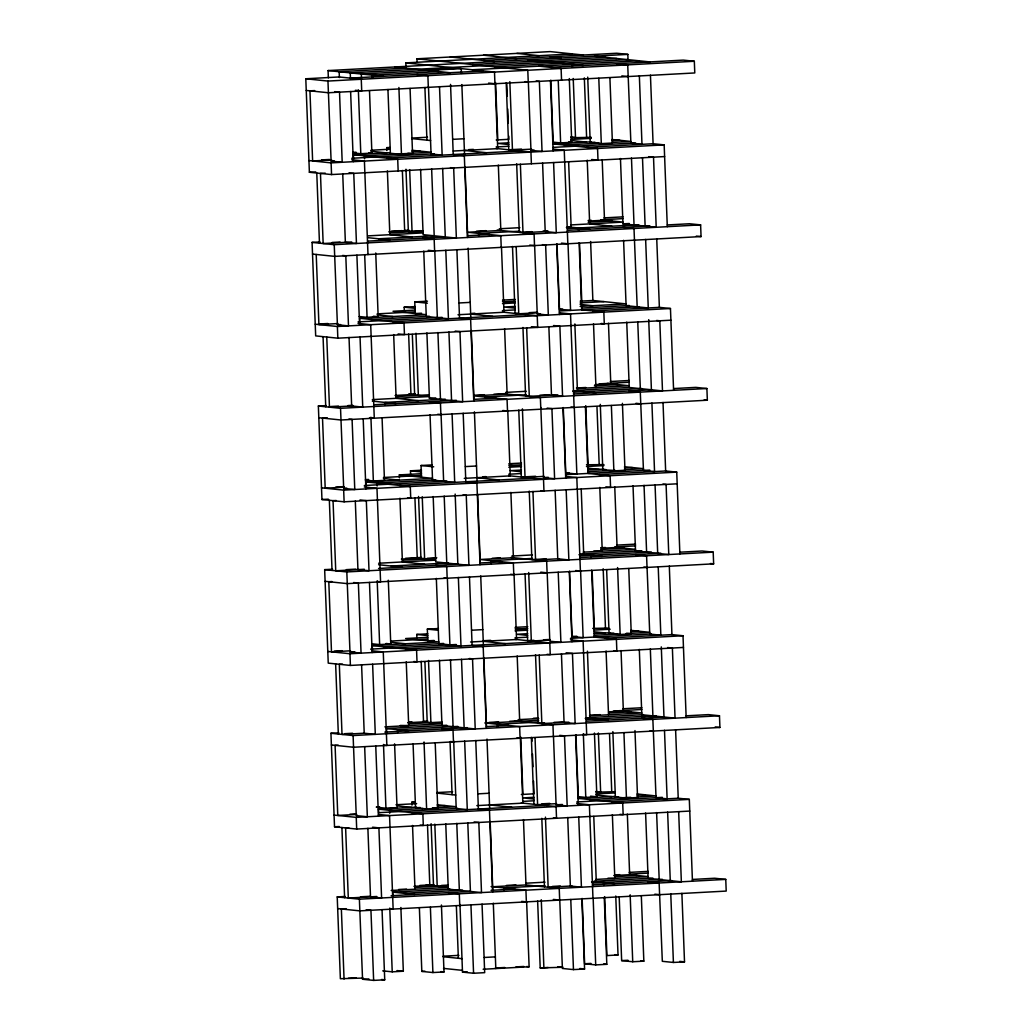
<?xml version="1.0" encoding="UTF-8"?>
<svg xmlns="http://www.w3.org/2000/svg" width="1032" height="1032" viewBox="0 0 1032 1032"><rect width="100%" height="100%" fill="white"/><g stroke="black" fill="none" stroke-linecap="round" stroke-linejoin="round"><path stroke-width="1.5" d="M417.083 61.714L416.98 58.798L550.198 51.6L583.454 55.044M406.002 67.273L405.834 62.888L572.36 53.896M483.531 60.437L616.749 53.238L627.83 54.386L628.062 60.23M328.357 77.89L328.073 70.576L627.83 54.386M405.77 68.125L339.167 71.724L339.386 77.568M472.385 64.526L605.616 57.328M616.697 58.476L350.248 72.872L350.467 78.716M424.242 70.034L457.55 68.241M494.547 66.822L627.779 59.624M664.608 156.567L331.556 174.563L309.381 172.267L305.795 78.767L339.102 76.961L361.264 79.258L361.716 90.945L355.382 90.287M439.026 71.569L372.41 75.168L372.513 78.084M472.321 69.763L638.86 60.772M350.183 78.109L483.402 70.911M550.017 67.312L683.249 60.114L694.33 61.262L694.781 72.95L328.408 92.751L306.246 90.455M305.795 78.767L327.957 81.064L694.33 61.262M314.695 90.584L309.935 90.842L312.632 160.966L331.659 159.934M411.639 138.082L427.506 137.23M452.842 139.346L463.936 138.752M496.211 139.991L508.892 139.307L508.776 136.121M386.871 150.569L386.755 147.653L389.928 147.473M570.735 137.708L591.336 137.346M370.875 150.246L389.903 149.227M508.853 142.803L497.759 143.396L508.841 144.544M570.709 139.449L591.323 138.34M352.88 152.388L356.053 152.22M352.88 152.891L360.8 153.704L371.894 153.11L369.508 90.945M552.713 142.094L560.634 142.906L571.728 142.313L569.29 78.561M353.55 159.07L353.383 154.684L389.864 152.71M412.065 151.511L419.998 151.085M496.121 146.97L508.815 146.286M550.778 80.135L553.229 143.887L591.284 141.835M611.912 140.726L619.832 140.287M587.711 77.129L590.227 142.468L594.987 142.222M468.618 149.627L473.378 149.369M453.28 151.033L497.695 148.634L495.179 83.295M564.311 145.035L599.192 143.151M611.886 142.468L630.913 141.436L611.924 139.475M387.942 89.526L390.38 153.265L401.474 154.413L412.568 153.82L410.065 88.468M590.227 142.468L601.308 143.616L612.415 143.022L609.899 77.671M321.623 159.895L329.556 159.47M351.757 158.27L434.227 153.807M521.47 149.098L508.776 149.782L506.209 82.844M553.178 147.382L635.66 142.932M531.506 149.137L512.465 150.169L509.834 81.631M327.957 81.064L331.117 161.121L334.291 160.953M386.626 158.128L519.857 150.93M528.332 81.799L530.964 150.324L534.137 150.156M586.473 147.331L653.088 143.732L664.169 144.88L667.304 226.692M308.942 160.579L331.104 162.875L664.169 144.88M309.381 172.267L315.728 171.918M325.222 173.157L320.462 173.415L323.158 243.539L351.706 241.991M604.004 217.894L623.044 216.862M391.463 231.116L399.397 230.691M404.144 230.433L408.904 230.175M588.124 220.5L591.297 220.332M623.018 218.616L600.817 219.816L622.98 222.099L570.644 224.937M388.806 231.852L404.673 230.987L402.351 170.422M588.653 221.054L604.507 220.19L602.185 159.625M421.056 230.691L408.362 231.374L405.976 169.222M389.851 232.948L423.159 231.155M588.111 222.241L611.899 220.964M367.637 235.902L423.146 232.897L400.984 230.613M499.269 228.794L519.883 227.672M476.526 231.181L486.046 230.665M620.451 158.502L622.954 223.854L629.301 223.505M566.387 227.492L571.148 227.234L568.632 161.882M670.903 320.191L337.838 338.186L315.676 335.89L312.077 242.391L320.01 241.965M378.692 238.792L434.201 235.799L431.634 168.861M519.844 231.168L478.616 233.4L478.719 236.315M567.432 228.601L638.795 224.744M332.162 242.468L340.083 242.043M531.996 231.671L519.302 232.355L516.671 163.83M543.09 231.078L547.85 230.82M367.573 241.14L445.282 236.934L442.651 168.41M467.483 235.735L489.697 234.535M546.792 231.452L523.005 232.742L520.373 164.204M567.407 230.342L649.876 225.892M667.33 224.95L689.531 223.75L700.612 224.886L701.063 236.573L334.69 256.375L312.528 254.078M312.077 242.391L334.239 244.687L700.612 224.886M421.546 313.225L415.199 313.573L414.748 301.886L427.442 301.189M502.532 300.119L515.226 299.435M459.124 302.969L470.218 302.376M404.351 311.561L404.183 307.188L415.277 306.581M504.106 301.783L515.2 301.189M502.494 303.614L515.187 302.931L502.52 301.615M415.238 310.077L393.037 311.277L426.281 314.708L359.678 318.308L359.846 322.694M580.19 301.163L592.871 300.48L626.127 303.911L580.126 306.401M377.157 313.883L415.225 311.819M515.136 306.427L504.042 307.02L515.123 308.168M580.165 302.905L603.965 301.628M359.162 316.514L367.082 317.327L378.176 316.734L375.738 252.982M502.416 310.606L515.097 309.91M471.74 313.418L474.913 313.251M370.759 319.456L429.441 316.295M457.989 314.747L503.977 312.257L501.475 246.919M556.983 243.913L559.486 309.265L562.659 309.097M581.7 308.065L629.275 305.498M318.398 324.035L327.905 323.519M358.04 321.894L442.109 317.353M518.232 313.238L515.058 313.406L512.491 246.467M529.339 312.632L537.259 312.206M559.473 311.006L638.769 306.723M337.954 323.558L318.914 324.59L316.218 254.465M537.788 312.76L518.761 313.793L516.181 246.854M334.239 244.687L337.412 324.757L340.573 324.577M392.921 321.752L526.139 314.554M534.615 245.423L537.246 313.96L540.42 313.78M592.755 310.954L659.371 307.355L670.452 308.504L673.599 390.315M315.224 324.203L337.387 326.499L670.452 308.504M610.299 381.517L629.327 380.486M408.853 394.147L415.199 393.811M599.166 383.865L629.301 382.24M395.101 395.475L410.955 394.611L408.633 334.058M594.935 384.678L610.789 383.814L608.467 323.261M396.146 396.585L429.441 394.779M594.393 385.865L618.181 384.588M576.411 388.006L585.918 387.49M372.333 399.616L429.428 396.533L408.491 394.366M505.551 392.418L526.178 391.296M576.927 388.561L629.262 385.736L607.1 383.44M474.875 395.23L484.395 394.714M493.915 394.211L503.423 393.695L540.368 397.513L540.82 409.201M426.9 332.923L429.402 398.275L435.749 397.926M576.901 390.302L629.249 387.477L662.492 390.922L659.796 320.784L656.636 320.462M572.67 391.115L577.43 390.857L574.863 323.919M677.186 483.815L344.12 501.81L321.958 499.514L318.359 406.015L326.293 405.589M445.243 399.165L384.975 402.416L385.091 405.344M484.898 397.023L526.139 394.792M573.715 392.225L641.917 388.535M330.511 406.531L338.444 406.092M347.952 405.576L352.712 405.331M528.758 395.811L525.598 395.991L522.953 327.454M539.865 395.217L549.385 394.701M353.241 405.873L329.453 407.163L326.757 337.038M373.855 404.763L456.325 400.313M473.778 399.371L495.979 398.171M557.835 394.83L529.287 396.365L526.655 327.841M573.689 393.966L651.411 389.773L648.715 319.649M673.612 388.574L695.813 387.374L706.894 388.522L707.346 400.21L340.973 419.998L318.811 417.702M318.359 406.015L340.534 408.311L706.894 388.522M327.26 417.831L322.513 418.089L325.196 488.213L344.237 487.181M421.495 477.197L421.043 465.509L432.137 464.903M508.815 463.755L521.508 463.058M465.406 466.593L476.513 466M410.633 475.184L410.465 470.811L421.572 470.205M510.388 465.406L521.482 464.813M508.776 467.238L521.47 466.554L508.802 465.251M399.436 477.816L399.32 474.901L421.533 473.701M586.473 464.787L603.913 464.594M383.44 477.506L421.507 475.442M521.431 470.05L510.324 470.644L521.405 471.792M586.46 466.541L603.901 465.587M365.457 479.635L368.63 479.467M365.444 480.138L373.365 480.951L384.472 480.357L382.085 418.205M366.063 484.859L365.96 481.944L432.576 478.345L399.32 474.901M508.699 474.23L521.392 473.546M587.995 469.947L603.862 469.083M624.476 467.973L632.41 467.548M600.289 404.376L602.791 469.728L605.965 469.547M482.783 476.784L485.956 476.616M435.723 479.919L377.041 483.079L377.157 486.007M464.271 478.371L510.26 475.881L507.757 410.543M563.266 407.55L565.781 472.888L568.942 472.721M587.982 471.688L614.943 470.231M624.463 469.715L643.491 468.683L624.489 466.722M602.791 469.728L613.872 470.876L624.979 470.27L622.412 403.331M335.787 487.065L343.708 486.627M364.335 485.517L446.804 481.067M535.621 476.268L521.341 477.029L518.774 410.091M565.755 474.63L649.812 470.089M544.07 476.384L525.043 477.416L522.411 408.878M340.534 408.311L343.695 488.381L346.868 488.2M399.203 485.375L532.435 478.177M540.832 407.459L543.529 477.584L548.289 477.326M599.037 474.578L665.653 470.979L676.734 472.127L679.882 553.939M321.507 487.826L343.669 490.123L676.734 472.127M321.958 499.514L328.305 499.178M336.213 500.494L333.039 500.662L335.735 570.786L364.283 569.251M616.581 545.141L635.609 544.122M405.615 558.286L421.482 557.435M600.701 547.747L605.462 547.489M614.969 546.973L635.596 545.863M401.383 559.099L417.238 558.248L414.916 497.682M601.217 548.302L617.084 547.45L614.75 486.885M424.113 558.454L420.94 558.622L418.553 496.469M427.287 558.286L436.794 557.77M402.428 560.208L435.736 558.402M600.676 549.488L624.463 548.211M593.787 551.024L602.249 551.153L599.798 487.401M378.615 563.24L435.71 560.157L413.548 557.861M511.846 556.042L532.46 554.919M583.209 552.185L635.557 549.359L614.969 547.231M492.264 558.26L500.197 557.835M641.878 550.753L580.023 554.107L602.185 556.39M578.952 554.739L583.712 554.481L581.21 489.142M683.468 647.438L350.403 665.434L328.24 663.137L324.654 569.638L332.588 569.212M391.27 566.039L448.365 562.956M532.422 558.415L491.18 560.647L491.297 563.562M579.997 555.848L651.373 551.991M346.313 569.638L355.834 569.122M546.147 558.841L531.88 559.615L529.248 491.077M378.55 568.477L457.86 564.194L455.164 494.07M480.061 562.995L502.262 561.795M559.357 558.712L535.569 559.989L532.938 491.464M579.984 557.59L660.867 553.229M679.894 552.197L702.108 550.998L713.189 552.146L713.641 563.833L347.268 583.622L325.106 581.326M324.654 569.638L346.817 571.934L713.189 552.146M331.969 581.545L328.795 581.713L331.491 651.837L350.519 650.805M434.124 640.472L427.777 640.82L427.325 629.133L438.432 628.527M515.11 627.379L527.791 626.695M471.688 630.23L482.795 629.623M416.915 638.821L416.747 634.435L427.854 633.829M516.671 629.03L527.778 628.436M515.071 630.862L527.752 630.178L515.084 628.875M427.816 637.325L405.615 638.524L438.858 641.968L372.242 645.568L372.41 649.941M592.755 628.411L608.609 628.062M391.322 641.04L427.79 639.066M527.713 633.674L516.606 634.28L527.687 635.415M594.329 630.075L610.183 629.223M371.739 643.762L379.647 644.587L390.754 643.981L388.303 580.229M514.981 637.853L527.675 637.17M594.29 633.571L610.144 632.706M630.758 631.597L638.692 631.171M606.635 569.6L609.086 633.351L613.834 633.093M482.718 640.756L490.652 640.33M383.323 646.716L443.592 643.452M470.553 641.994L516.555 639.518L514.039 574.166M569.548 571.173L572.063 636.512L576.823 636.254M594.264 635.312L618.052 634.022M625.985 633.596L649.773 632.319L630.784 630.346M609.086 633.351L620.168 634.499L631.262 633.893L628.759 568.555M334.136 651.115L342.069 650.689M370.617 649.141L456.26 644.51M533.983 640.317L527.636 640.653L525.056 573.727M543.49 639.801L549.837 639.453M570.451 638.344L651.347 633.971M550.353 640.008L531.325 641.04L528.694 572.515M346.817 571.934L349.977 652.005L354.737 651.747M405.486 648.999L538.717 641.801M605.332 638.202L671.935 634.603L683.016 635.751L686.164 717.562M327.789 651.45L349.964 653.746L683.016 635.751M342.495 664.118L339.322 664.286L342.018 734.41L364.219 733.21L375.3 734.358L372.617 664.234M622.864 708.765L641.904 707.746M408.737 722.09L411.91 721.91M423.004 721.316L427.764 721.058M613.331 711.035L641.878 709.487M407.666 722.722L423.533 721.871L421.198 661.306M609.099 711.848L623.367 711.074L621.045 650.508M408.711 723.832L442.018 722.026M608.545 713.035L630.758 711.835M400.235 725.457L408.698 725.573L406.247 661.822M533.467 718.259L538.227 718.001M590.562 715.163L600.082 714.66M384.897 726.863L441.993 723.78L423.004 721.807M518.129 719.665L538.743 718.556M589.504 715.808L641.84 712.983L619.677 710.687M489.039 722.4L498.559 721.884M509.653 721.291L516 720.942M386.639 732.901L386.471 728.528L446.74 725.264M486.382 723.122L538.73 720.297M589.478 717.55L643.4 714.647M585.247 718.362L589.994 718.104L587.427 651.166M689.763 811.062L356.698 829.057L334.523 826.774L330.937 733.275L338.87 732.836M457.821 726.412L397.552 729.676L397.668 732.591M538.704 722.039L497.476 724.271L497.579 727.199M586.292 719.472L656.068 715.705M344.675 733.688L352.596 733.262M544.509 722.89L538.162 723.239L535.531 654.701M554.029 722.374L563.537 721.871M384.846 732.101L467.315 727.65M486.343 726.618L508.557 725.419M568.826 722.168L541.852 723.613L539.22 655.088M586.266 721.213L663.976 717.021L661.293 646.896M686.19 715.821L708.391 714.621L719.472 715.769L719.923 727.457L353.55 747.245L331.388 744.962M330.937 733.275L353.099 735.558L719.472 715.769M338.251 745.168L335.077 745.336L337.774 815.461L356.801 814.442M436.781 792.589L452.648 791.725M477.984 793.853L489.078 793.247M521.353 794.498L534.034 793.802L533.544 781.056M412.013 805.076L411.897 802.148L415.07 801.98M595.877 792.215L614.904 791.686M396.017 804.754L416.631 803.644M533.995 797.297L522.902 797.904L533.983 799.052M595.851 793.956L614.891 792.924M376.435 806.972L379.608 806.805M376.435 807.23L385.942 808.211L397.036 807.604L394.585 743.853M577.856 796.588L585.776 797.413L596.883 796.807L594.432 733.055M378.641 812.107L378.525 809.191L416.593 807.127M437.207 806.018L445.14 805.592M522.863 801.387L533.957 800.793M575.92 734.642L578.372 798.394L614.84 796.42M637.054 795.221L644.974 794.795M413.084 744.02L415.535 807.772L420.282 807.514M612.853 731.636L615.369 796.975L618.542 796.807M422.914 808.533L389.606 810.339L389.722 813.255M432.434 808.017L456.221 806.74L437.22 804.767M476.836 805.618L522.837 803.141L520.322 737.79M589.453 799.542L630.681 797.31M637.028 796.975L656.068 795.943L637.067 793.969M415.535 807.772L426.616 808.92L437.71 808.314L435.207 742.976M615.369 796.975L626.45 798.123L637.557 797.517L634.977 730.579M349.938 814.222L356.285 813.887M378.486 812.687L457.795 808.391M541.852 803.851L549.785 803.425M576.746 801.967L662.389 797.349M556.648 803.644L537.607 804.663L535.04 737.725M411.781 812.623L544.999 805.437M553.475 736.306L556.106 804.831L562.453 804.483M611.615 801.838L678.23 798.239L689.312 799.374L692.446 881.186M334.084 815.087L356.246 817.37L689.312 799.374M334.523 826.774L339.283 826.516M348.777 827.741L345.617 827.909L348.3 898.046L376.848 896.498M629.146 872.401L648.186 871.369M419.779 885.456L434.046 884.682M614.853 874.917L619.613 874.659M629.133 874.143L648.16 873.111M413.961 886.346L429.815 885.495L427.493 824.929M613.795 875.549L629.649 874.697L627.327 814.132M441.438 885.443L447.785 885.108M414.993 887.456L448.301 885.662M614.84 876.658L637.041 875.458M398.597 889.507L406.531 889.081M607.951 878.193L614.814 878.4L612.363 814.661M391.192 890.487L448.288 887.404L426.126 885.108M525.998 883.198L545.038 882.179M595.787 879.432L648.122 876.607L629.12 874.646M506.428 885.43L515.936 884.914M392.921 896.537L392.753 892.151L449.849 889.068M492.677 886.746L525.985 884.953L559.228 888.384L559.679 900.072L553.346 899.427M594.174 881.264L652.856 878.09M591.529 881.986L596.29 881.728L593.774 816.389M363.096 978.065L340.367 978.71L337.219 896.898L345.152 896.46M403.835 893.299L462.517 890.126M544.986 885.675L503.758 887.894L503.861 890.822M592.574 883.095L662.351 879.328M360.478 896.795L369.985 896.292M552.378 886.436L560.312 886.011M391.128 895.724L470.424 891.442L467.793 822.917M491.051 890.332L514.839 889.042M571.934 885.959L548.147 887.249L545.451 817.125M592.549 884.85L671.858 880.554M692.472 879.445L714.673 878.245L725.754 879.393L726.206 891.08L359.833 910.869L337.67 908.586M337.219 896.898L359.381 899.182L725.754 879.393M346.12 908.702L341.36 908.96L344.056 979.084M443.063 956.212L458.93 955.348M484.266 957.477L495.373 956.87M615.756 896.008L618.026 954.974L606.919 955.58L604.649 896.615M382.73 970.854L392.225 971.834L403.331 971.228L400.88 907.489M419.366 907.644L421.817 971.396L424.99 971.228M619.2 896.847L621.651 960.598L627.998 960.263M495.296 968.016L504.816 967.5M515.91 966.894L523.843 966.468M483.131 969.254L529.119 966.765L526.617 901.413M582.125 898.421L584.628 963.759L590.975 963.424M421.817 971.396L432.898 972.544L444.005 971.951L441.425 905.012M621.651 960.598L632.732 961.747L643.839 961.153L641.323 895.802M348.3 978.284L356.221 977.846M459.975 904.484L462.491 972.105L467.251 971.847M537.633 900.975L540.2 967.913L548.134 967.487M557.654 966.971L562.414 966.713M584.628 963.759L595.709 964.907L606.816 964.314L604.249 897.376M540.2 967.913L562.93 967.268M359.381 899.182L362.555 979.252L368.888 978.917M462.491 972.105L473.572 973.253L484.679 972.66L482.047 904.122M648.057 881.844L659.138 882.992L662.325 961.308L673.406 962.456L684.513 961.863L681.881 893.325M362.555 979.252L373.636 980.4L384.73 979.807L382.046 909.669M559.757 899.93L562.388 968.455L573.47 969.603L584.576 969.009L581.88 898.872M594.535 56.179L649.941 61.92M516.89 53.393L539.065 55.689M550.146 56.837L561.227 57.986M616.633 63.713L627.714 64.861L630.9 143.19L641.981 144.325L639.35 75.8M483.595 55.199L516.838 58.643M527.92 59.779L583.325 65.519M450.287 56.992L494.612 61.585M538.936 66.164L561.098 68.46L561.55 80.148M621.832 75.891L628.165 76.549M416.98 58.798L527.791 70.266L528.242 81.954L525.082 81.618M405.834 62.888L494.496 72.059L494.934 83.747L488.6 83.089M536.176 81.025L539.349 81.347L542.045 151.472L530.964 150.324M394.688 66.977L450.107 72.717M416.799 74.51L427.88 75.659L428.332 87.346M328.073 70.576L383.491 76.316M334.755 91.654L339.515 92.145L342.198 162.269L331.117 161.121M570.735 136.959L575.495 137.45L573.224 78.484M570.696 140.455L586.524 142.094M568.567 141.977L571.728 142.313M553.229 143.887L597.554 148.479L598.005 160.166L591.671 159.508M648.767 156.671L653.514 157.161L656.21 227.285L622.954 223.854M553.165 149.124L564.246 150.272L567.832 243.771L561.498 243.126M411.639 138.585L430.628 140.546M496.108 148.466L530.938 152.078L531.39 163.766M464.387 150.44L486.549 152.723M386.755 147.653L389.915 147.976M412.078 150.272L431.079 152.233L364.464 155.832L364.58 158.76M407.821 153.329L412.568 153.82M370.862 151.252L386.69 152.891M368.734 152.775L371.894 153.11M353.383 154.684L397.707 159.276L398.159 170.964M450.507 167.635L453.667 167.958L456.363 238.082L423.12 234.651L420.605 169.3M351.744 159.767L364.412 161.069L367.998 254.569M349.01 172.873L353.757 173.363L356.453 243.488L345.372 242.339L342.727 173.802M611.834 226.202L589.672 223.905L587.221 160.154M622.915 227.35L633.996 228.485L637.183 306.814M696.316 236.083L701.063 236.573M567.445 226.846L589.607 229.143M497.14 230.071L534.086 233.89L534.524 245.577L529.777 245.087M542.471 244.649L545.631 244.971L548.327 315.095L537.246 313.96M412 236.999L389.838 234.703L387.387 170.951M423.081 238.134L434.162 239.282L434.614 250.97L428.28 250.325M367.611 237.644L389.773 239.94M342.624 255.446L345.797 255.768L348.493 325.893L337.412 324.757M580.152 304.401L592.82 305.717M559.486 309.265L570.567 310.413L568 243.475M559.447 312.76L570.528 313.896L574.127 407.408L570.954 407.072M414.748 301.886L427.416 303.189M502.39 312.103L537.221 315.702L537.672 327.389L531.338 326.731M601.114 323.468L604.288 323.79L603.836 312.103L581.674 309.806L579.107 242.868M404.183 307.188L415.264 308.323M470.669 314.063L492.832 316.36M553.552 325.531L559.873 326.189L562.569 396.314L551.488 395.166L548.856 326.641M377.144 314.876L392.973 316.514M373.429 316.244L378.176 316.734M359.678 318.308L404.002 322.9L404.454 334.587L398.12 333.929M455.215 331.091L459.962 331.582L462.659 401.706L429.402 398.275M358.027 323.39L370.694 324.693L374.281 418.192L369.533 417.702M629.21 390.973L640.292 392.121L643.465 470.437L654.546 471.585L651.914 403.048M704.185 399.874L707.346 400.21M574.966 390.599L595.903 392.766M635.983 403.306L640.73 403.809M547.166 408.104L551.914 408.608L554.61 478.732L543.529 477.584M418.283 400.622L396.12 398.326L393.669 334.574M429.364 401.77L440.445 402.906L440.896 414.606L437.736 414.271M502.765 410.504L507.512 411.007L507.06 399.32L473.817 395.875L507.125 394.069L504.609 328.731M372.307 401.113L396.056 403.564M348.919 419.069L352.08 419.392L354.776 489.529L343.695 488.381M588.021 468.193L599.102 469.341M565.781 472.888L576.862 474.036L574.282 407.098M662.918 484.085L666.079 484.421L668.775 554.545L635.531 551.101L633.016 485.762M565.73 476.384L576.811 477.532L580.41 571.031L575.663 570.541M421.043 465.509L433.698 466.812M508.686 475.726L543.516 479.325L543.954 491.013L540.794 490.69M605.823 486.923L610.57 487.414L610.118 475.726L587.956 473.43L585.389 406.492M410.465 470.811L421.546 471.959M476.965 477.687L499.127 479.983M383.427 478.5L399.268 480.138M365.96 481.944L410.285 486.523L410.736 498.211L407.563 497.888M463.084 494.883L466.245 495.218L468.941 565.342L435.697 561.898L433.182 496.56M364.309 487.014L376.977 488.33L380.576 581.829L377.402 581.493M359.987 499.952L366.321 500.61L369.017 570.735L357.936 569.587L355.305 501.062M635.493 554.597L646.574 555.745L649.76 634.061L660.841 635.209L658.21 566.671M710.467 563.498L713.641 563.833M643.852 567.097L647.025 567.432M510.943 557.448L546.65 561.137L547.102 572.825L540.768 572.167M424.565 564.246L402.403 561.95L399.952 498.198M435.659 565.394L446.74 566.542L447.178 578.23L444.018 577.894M510.634 574.295L513.794 574.63L513.343 562.943L480.099 559.499L513.407 557.706L510.892 492.354M378.602 564.736L402.351 567.187M353.615 582.538L358.362 583.028L361.058 653.153L349.977 652.005M626.514 633.403L631.262 633.893M594.303 631.816L605.384 632.964M572.063 636.512L583.144 637.66L580.577 570.722M667.614 647.554L672.374 648.044L675.057 718.169L641.814 714.724L639.311 649.386M570.438 639.84L583.106 641.156L586.692 734.655L583.532 734.32M427.325 629.133L438.407 630.281M514.968 639.35L549.798 642.949L550.25 654.636L547.076 654.314M613.692 650.715L616.852 651.037L616.414 639.35L594.251 637.067L591.671 570.128M416.747 634.435L427.828 635.583M483.247 641.311L505.409 643.607M566.117 652.779L572.45 653.437L575.147 723.561L564.065 722.413L561.434 653.888M391.296 642.291L405.55 643.762M386.007 643.491L390.754 643.981M372.242 645.568L416.567 650.147L417.018 661.834L413.858 661.512M469.367 658.506L472.527 658.842L475.223 728.966L441.98 725.522L439.464 660.183M372.178 650.805L383.259 651.953L386.858 745.452L383.685 745.117M641.775 718.22L652.856 719.369L656.042 797.684L667.124 798.832L664.492 730.308M715.176 726.967L719.923 727.457M586.305 717.73L608.467 720.014M650.147 730.721L653.308 731.056M514.942 720.839L552.946 724.761L553.384 736.448M484.808 722.955L519.638 726.567L520.076 738.254L516.916 737.919M559.744 735.364L564.491 735.855L567.187 805.979L556.106 804.831M441.941 729.018L453.022 730.166L453.474 741.853L450.3 741.518M386.471 728.528L408.633 730.811M595.877 791.467L600.637 791.957L598.367 732.991M595.838 794.95L611.679 796.588M590.549 796.162L596.883 796.807M578.372 798.394L622.696 802.973L623.147 814.661L619.974 814.338M576.72 803.464L589.388 804.779L592.974 898.279M436.781 793.079L455.77 795.053M521.25 802.973L556.08 806.572L556.532 818.26L553.371 817.937M489.529 804.934L511.691 807.23M411.897 802.148L415.058 802.483M432.963 807.824L437.71 808.314M397.591 805.915L411.833 807.385M378.525 809.191L422.862 813.771L423.301 825.458L420.14 825.136M474.062 821.975L478.822 822.465L481.505 892.59L448.262 889.145L445.76 823.807M378.473 814.429L389.554 815.577L393.14 909.076L389.98 908.753M372.565 827.212L378.899 827.858L381.595 897.982L370.514 896.847L367.882 828.309M593.826 881.483L614.762 883.65M654.843 894.189L659.59 894.679M491.09 886.591L525.92 890.19L526.372 901.878L521.624 901.388M448.223 892.641L459.305 893.789L459.756 905.477M392.753 892.151L414.916 894.447M366.192 909.785L370.94 910.276L373.636 980.4M614.853 954.652L618.026 954.974M679.766 961.373L684.513 961.863M640.666 960.818L643.839 961.153M603.655 963.978L606.816 964.314M579.829 968.506L584.576 969.009M443.063 956.716L462.065 958.676M526.655 966.507L529.119 966.765M443.515 968.403L462.504 970.364M440.832 971.615L444.005 971.951M396.998 970.583L403.331 971.228M381.569 979.471L384.73 979.807M650.444 75.194L653.088 143.732M656.739 238.831L659.371 307.355M663.021 402.454L665.653 470.979M669.304 566.078L671.935 634.603M675.599 729.701L678.23 798.239M678.656 811.668L681.352 881.792L648.109 878.348L645.593 813.01M642.485 157.612L645.129 226.15M645.632 239.424L648.264 307.962L626.102 305.666L623.586 240.314M655.062 484.859L657.694 553.397M667.639 812.12L670.271 880.644M670.774 893.931L673.406 962.456M631.468 158.064L634.035 225.002M637.75 321.687L640.33 388.625M644.045 485.311L646.613 552.249M650.328 648.935L652.895 715.873M656.61 812.558L659.19 879.496M626.734 322.126L629.249 387.477M598.792 78.277L601.308 143.616M611.37 405.524L613.872 470.876M617.587 567.561L620.168 634.499M623.934 732.772L626.45 798.123M630.165 894.808L632.732 961.747M584.331 77.877L586.589 136.856M590.614 241.514L592.871 300.48M596.96 406.724L599.166 464.103M603.178 568.761L605.449 627.727M609.525 733.984L611.731 791.351M593.516 323.777L595.954 387.529M606.081 651.024L608.532 714.776M579.571 243.707L581.777 301.073M585.789 405.731L588.059 464.697M592.136 570.954L594.342 628.333M572.244 64.371L572.36 67.286M578.526 227.995L578.642 230.923M591.104 555.242L591.22 558.17M603.668 882.502L603.784 885.417M593.142 897.969L595.709 964.907M558.248 80.754L560.634 142.906M583.325 733.662L585.776 797.413M550.443 80.754L553.139 150.878M553.591 162.566L556.287 232.69L545.206 231.542L542.574 163.004M556.738 244.378L559.434 314.502M563.02 408.001L565.717 478.126M566.168 489.813L568.864 559.937L557.77 558.789L555.139 490.265M569.303 571.625L571.999 641.749M575.598 735.248L578.281 805.373M578.733 817.06L581.429 887.185L570.348 886.049L567.716 817.512M558.209 572.231L560.905 642.356L549.811 641.207L547.179 572.67M570.773 899.478L573.47 969.603M541.813 818.324L544.445 886.862M541.271 899.762L543.903 968.287M506.751 83.528L507.241 96.273M507.731 109.018L508.286 123.363M531.893 738.022L532.022 741.208M532.512 753.966L533.002 766.712M531.351 737.351L533.918 804.289M495.592 82.534L497.798 139.9M520.734 737.029L522.94 794.408M498.327 165.107L500.83 230.446L467.535 232.252L500.778 235.683L501.23 247.37M517.187 655.978L519.689 721.329M523.469 819.602L525.985 884.953M461.433 73.401L461.24 68.628L361.329 74.02L361.497 78.406M461.859 84.559L464.555 154.813M465.019 166.9L467.651 235.438M468.141 248.183L470.837 318.449M471.302 330.524L473.998 400.661M474.423 411.807L477.132 482.073M477.597 494.16L480.28 564.285M480.731 575.972L483.415 645.697M483.879 657.784L486.511 726.309M487.001 739.067L489.645 807.863M490.161 821.408L492.857 891.532M493.309 903.219L495.812 968.558M467.47 237.489L464.323 155.677L453.242 154.529L450.545 84.405M473.752 401.113L470.618 319.301L459.524 318.153L456.892 249.628M480.035 564.736L476.9 482.924L465.819 481.776L463.187 413.252M486.33 728.36L483.182 646.548L472.101 645.4L469.47 576.875M492.612 891.983L489.465 810.172L478.384 809.036L475.752 740.499M439.503 86.598L442.148 155.123L431.066 153.987L428.486 87.049M445.798 250.221L448.43 318.759L426.268 316.463L423.752 251.111M448.933 332.033L451.565 400.571M452.08 413.845L454.712 482.383L432.55 480.086L430.034 414.748M458.363 577.468L460.994 646.006L438.832 643.71L436.33 578.372M461.51 659.28L464.142 727.818M464.658 741.092L467.29 809.63L456.208 808.482L453.693 740.86M470.94 904.729L473.572 973.253M434.769 250.673L437.349 317.611M437.916 332.485L440.483 399.423M441.064 414.296L443.631 481.235M444.199 496.108L446.779 563.046M447.346 577.92L449.913 644.858M450.494 659.732L453.061 726.67M456.776 823.355L459.343 890.293M424.913 87.565L426.938 140.171M450.055 742.072L452.08 794.666M456.35 905.696L458.363 958.289M409.665 169.596L412.065 231.749M415.961 333.22L418.347 395.385M422.243 496.844L424.629 559.009M428.525 660.48L430.912 722.632M434.82 824.104L437.207 886.256M412.323 334.433L414.658 394.998M424.9 661.693L427.222 722.245M431.118 823.717L433.505 885.869M398.894 87.475L401.474 154.413M424.036 741.982L426.616 808.92M430.383 907.205L432.898 972.544M412.529 825.458L414.98 889.197M358.349 89.952L360.8 153.704M364.696 255.175L367.082 317.327M370.914 417.212L373.365 480.951M377.196 580.835L379.647 644.587M383.491 744.459L385.942 808.211M389.773 908.083L392.225 971.834M350.609 91.551L353.305 161.676M356.891 255.175L359.588 325.299M360.039 336.987L362.735 407.111L351.654 405.963L349.022 337.438M363.187 418.798L365.883 488.923M369.469 582.422L372.165 652.547M375.751 746.046L378.447 816.17M361.587 664.685L364.219 733.21M364.657 746.652L367.34 816.776L356.259 815.628L353.099 735.558M331.104 162.875L331.556 174.563M337.387 326.499L337.838 338.186M343.669 490.123L344.12 501.81M349.964 653.746L350.403 665.434M356.246 817.37L356.698 829.057M316.772 173.028L319.469 243.152M323.055 336.651L325.751 406.776M329.35 500.288L332.033 570.412M335.632 663.911L338.328 734.036M341.915 827.535L344.611 897.659"/></g></svg>
